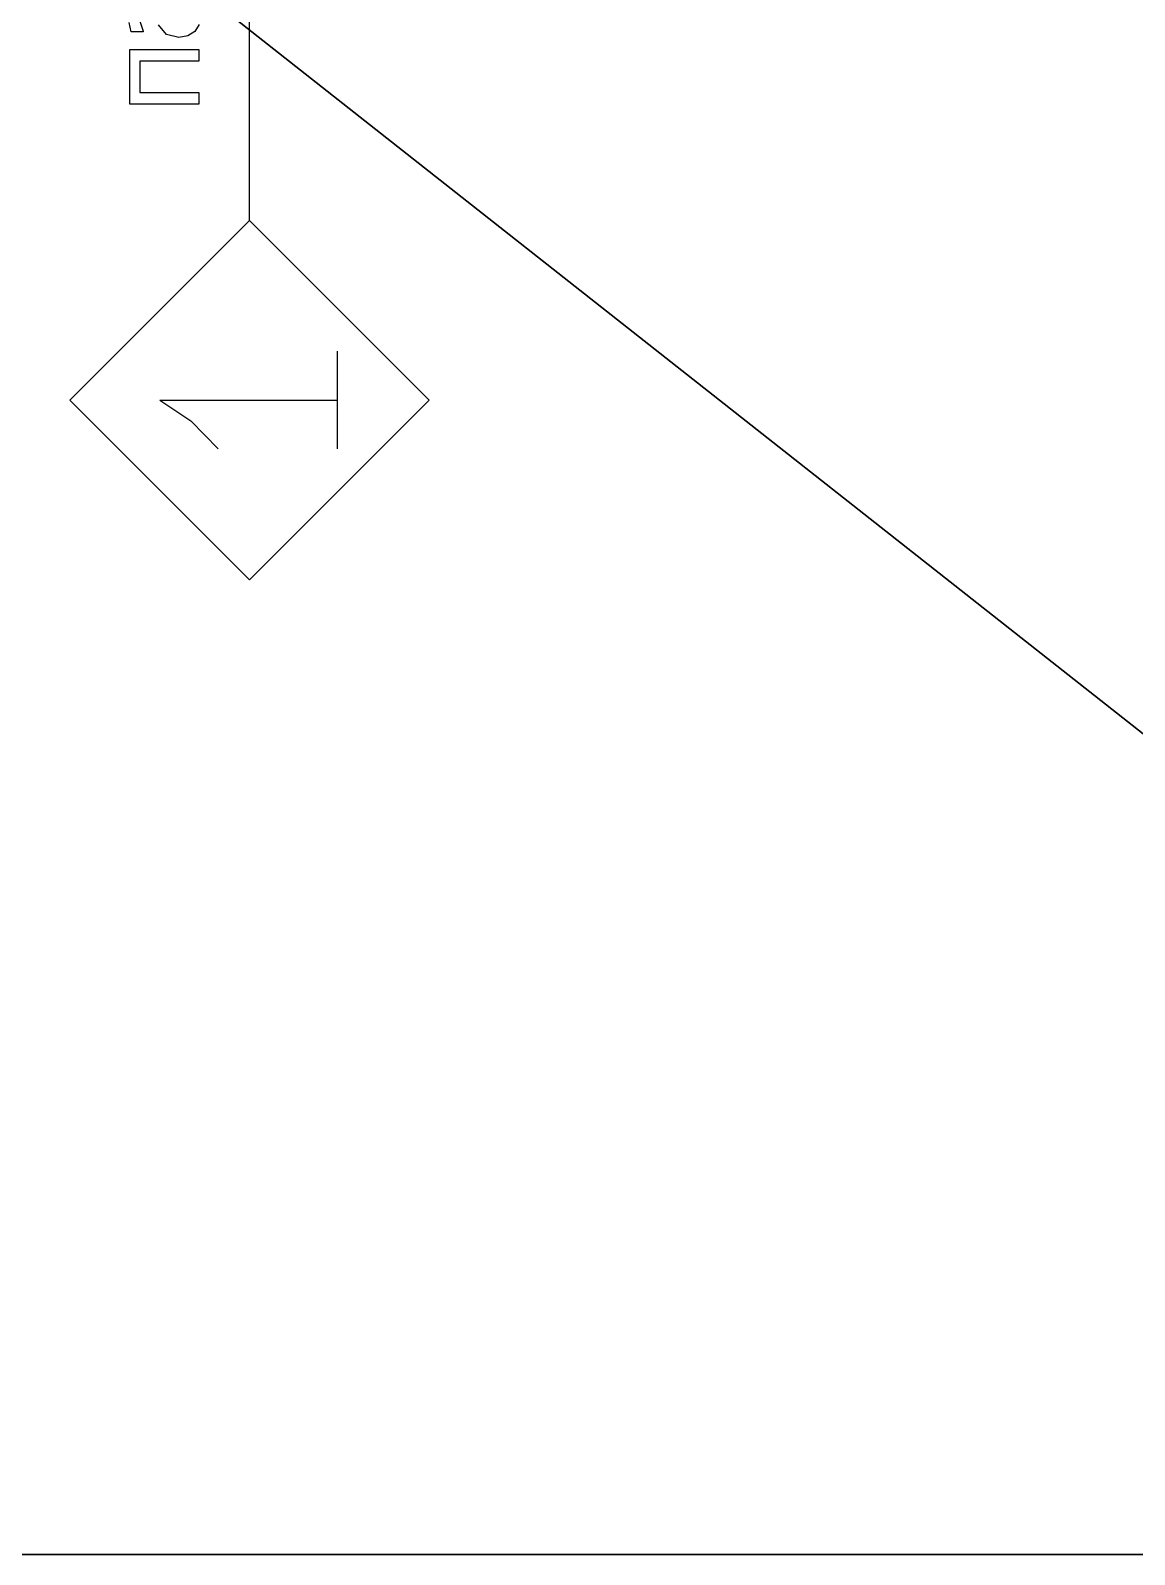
# Model space of a CAD drawing. Extents: x -2332 to 12, y -411 to 679.
# Drawn here: x -479.7 to -233.9, y 0 to 339.3 of the extents above; entities that cross this region are included whole.
import ezdxf

# ---------------------------------------------------------------- set-up
doc = ezdxf.new("R2010")
doc.units = 0
doc.header["$LTSCALE"] = 25.4
doc.layers.get('0').update_dxf_attribs({"linetype": 'CONTINUOUS'})
doc.layers.add('ABF_CUTTINGLINES', color=22, linetype='CONTINUOUS')
doc.layers.add('ABF_LABEL', color=212, linetype='CONTINUOUS')

# ---------------------------------------------------------------- blocks, each defined once
blk = doc.blocks.new('GROUP6_1')
at = {"layer": 'ABF_LABEL', "color": 0}
for p, q in [((-10.51, 7.13), (-10.51, 16.91)), ((-10.51, 16.91), (-2.79, 16.91)), ((-4.44, 15.49), (-8.87, 15.49)), ((-8.87, 15.49), (-8.87, 7.13)), ((-4.44, 7.13), (-4.44, 15.49)), ((-2.79, 16.91), (-2.79, 7.13)), ((-0.29, 16.7), (1.01, 16.99)), ((-0.29, 15.03), (-0.29, 16.7)), ((1.34, 15.52), (-0.2, 15.03)), ((-0.2, 15.03), (-0.29, 15.03)), ((-52.36, 12.66), (-55.28, 8.26)), ((-52.36, 12.66), (-52.36, -12.45)), ((-1.09, 9.97), (-0.66, 11.7)), ((-0.66, 11.7), (0.7, 12.83)), ((-0.85, 8.72), (-1.09, 9.97)), ((-0.22, 7.73), (-0.85, 8.72)), ((-55.28, 8.26), (-59.25, 4.4)), ((-8.87, 7.13), (-10.51, 7.13)), ((-2.79, 7.13), (-4.44, 7.13)), ((0.73, 7.09), (-0.22, 7.73)), ((-26.95, 0), (59.97, 0)), ((-59.25, -12.45), (-52.36, -12.45)), ((-52.36, -12.45), (-45.44, -12.45))]:
    blk.add_line(p, q, dxfattribs=at)
blk.add_polyline3d([(-26.95, 0, 0), (-52.35, -25.4, 0), (-77.75, 0, 0), (-52.35, 25.4, 0), (-26.95, 0, 0)], close=True, dxfattribs=at)
blk = doc.blocks.new('GROUP8_1')
at = {"layer": 'ABF_CUTTINGLINES', "color": 0}
blk.add_polyline3d([(0, 0, 0), (0, 679, 0), (-860.92, 679, 0), (-860.92, 0, 0), (0, 0, 0)], close=True, dxfattribs=at)
blk = doc.blocks.new('_______3')
at = {"color": 0}
for p, q in [((-861.92, 0), (0, 0)), ((-861.92, 0, 18), (0, 0, 18)), ((-861.92, 0), (0, 0)), ((-861.92, 0, 18), (0, 0, 18))]:
    blk.add_line(p, q, dxfattribs=at)
at = {"layer": 'ABF_CUTTINGLINES', "color": 0}
blk.add_blockref('GROUP8_1', (0, 0, 18), dxfattribs=at)
at = {"layer": 'ABF_LABEL', "color": 0, "xscale": 1.574803149606299, "yscale": 1.574803149606299, "rotation": 90}
blk.add_blockref('GROUP6_1', (-430.96, 339.5, 18), dxfattribs=at)
at = {"color": 0}
mesh = blk.add_polyface(dxfattribs=at)
corners = [(-861.92, 679), (0, 0), (-861.92, 0), (0, 679)]
mesh.append_faces([[corners[k] for k in face] for face in [(0, 1, 2), (1, 0, 3)]], dxfattribs={"vtx0": -1, "color": 0})
at = {"color": 7}
mesh = blk.add_polyface(dxfattribs=at)
corners = [(0, 0, 18), (-861.92, 679, 18), (-861.92, 0, 18), (0, 679, 18)]
mesh.append_faces([[corners[k] for k in face] for face in [(0, 1, 2), (1, 0, 3)]], dxfattribs={"vtx0": -1, "color": 7})
at = {"color": 0}
mesh = blk.add_polyface(dxfattribs=at)
corners = [(0, 0, 18), (-861.92, 0), (0, 0), (-861.92, 0, 18)]
mesh.append_faces([[corners[k] for k in face] for face in [(0, 1, 2), (1, 0, 3)]], dxfattribs={"vtx0": -1, "color": 0})
blk = doc.blocks.new('THICKNESS_18')
at = {"color": 0}
blk.add_blockref('_______3', (0, 0), dxfattribs=at)

msp = doc.modelspace()

# ---------------------------------------------------------------- block references
at = {"color": 0}
msp.add_blockref('THICKNESS_18', (0, 0), dxfattribs=at)

doc.saveas('drawing.dxf')
